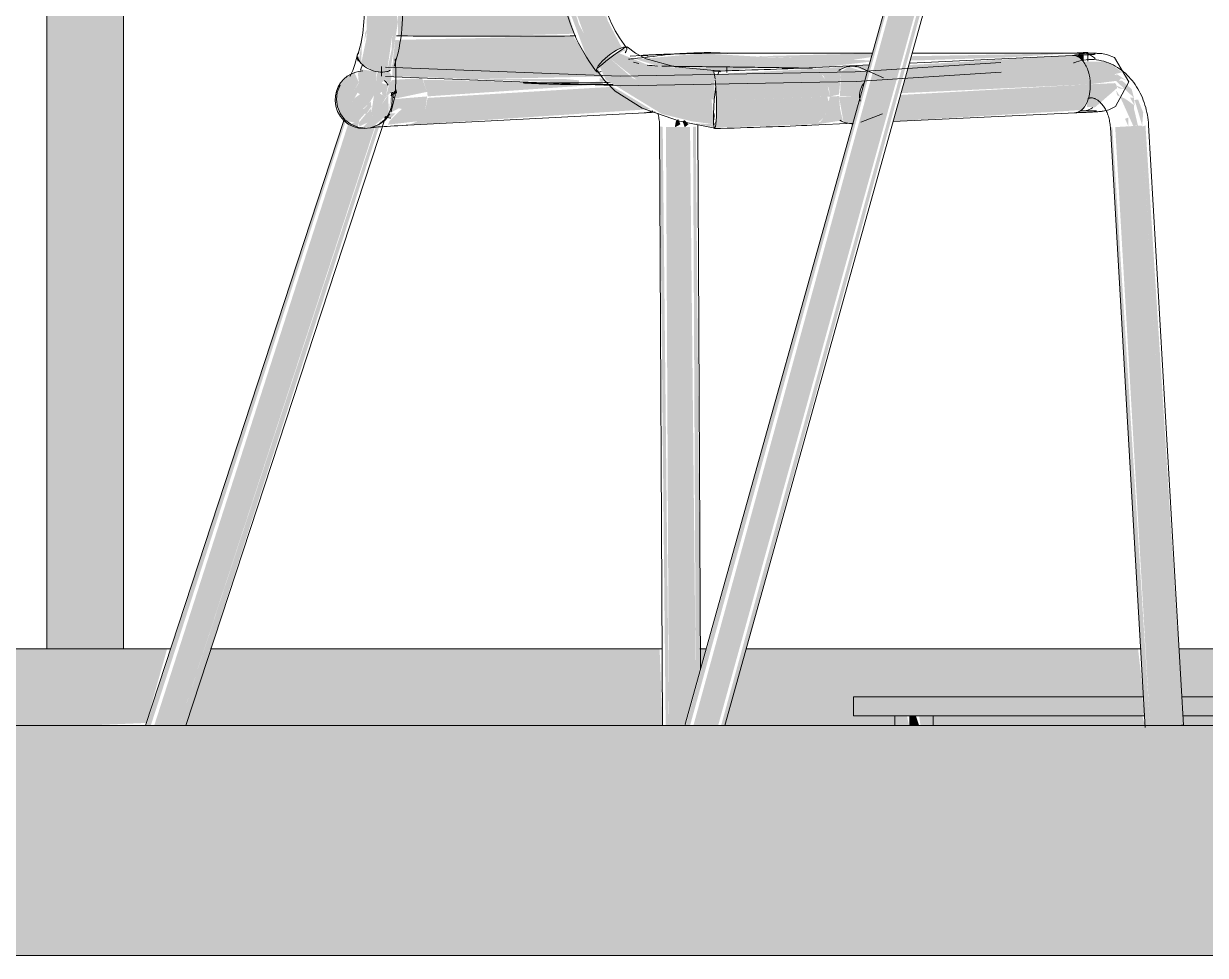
# Model space of a CAD drawing. Header units: inches. Extents: x -23034 to -8448, y -290 to 853.
# Drawn here: x -19388.62 to -19357.77, y -6 to 18.33 of the extents above; entities that cross this region are included whole.
import ezdxf

# ---------------------------------------------------------------- set-up
doc = ezdxf.new("R2010")
doc.units = ezdxf.units.IN
doc.header["$MEASUREMENT"] = 0
for name, color, linetype, lineweight in [('A-GLAZ-CWMG', 51, 'Continuous', 9), ('C-BLDG-PADS', 91, 'Continuous', 9), ('I-FURN', 30, 'Continuous', 9)]:
    doc.layers.add(name, color=color, linetype=linetype, lineweight=lineweight)

# ---------------------------------------------------------------- blocks, each defined once
blk = doc.blocks.new('Falcon 7700 Series Pedestal Base - 36_ Square Top x 30_ - Wheelchair Height-460525-Section 8')
at = {"layer": 'I-FURN'}
h = blk.add_hatch(color=256, dxfattribs=at)
h.paths.add_polyline_path([(-26211.806, 0.25), (-26206.548, 0.25), (-26206.611, 0.75), (-26214.142, 0.75), (-26214.142, 0.25), (-26211.819, 0.25)], flags=0)
h.paths.add_polyline_path([(-26198.585, 0.25), (-26198.585, 0.75), (-26205.577, 0.75), (-26205.534, 0.25), (-26199.711, 0.25)], flags=0)
blk.add_hatch(color=256, dxfattribs=at).paths.add_polyline_path([(-26212.693, 0), (-26212.434, 0), (-26212.517, 0.25), (-26212.693, 0.25)], flags=0)
for p, q in [((-26214.142, 0.75), (-26206.567, 0.75)), ((-26214.142, 0.75), (-26214.142, 0.25)), ((-26205.578, 0.75), (-26198.585, 0.75)), ((-26206.538, 0.25), (-26214.142, 0.25)), ((-26213.063, 0.25), (-26213.063, 0)), ((-26212.063, 0), (-26212.063, 0.25)), ((-26198.585, 0.25), (-26205.548, 0.25))]:
    blk.add_line(p, q, dxfattribs=at)
blk = doc.blocks.new('HermanMiller_Collection_Air-Chair_SideChair_Arms - Arms-460524-Section 8')
at = {"layer": 'I-FURN'}
h = blk.add_hatch(color=256, dxfattribs=at)
h.paths.add_polyline_path([(-26223.716, 17.999), (-26221.421, 18.063), (-26221.721, 19.01), (-26221.719, 19.041), (-26222.115, 22.135), (-26222.595, 25.541), (-26222.419, 26.72), (-26222.266, 27.286), (-26225.812, 27.357), (-26227.877, 27.252), (-26227.242, 26.411), (-26226.747, 25.338), (-26226.484, 24.169), (-26226.175, 21.448), (-26226.026, 18.896), (-26226.039, 18.004), (-26224.719, 18)], flags=0)
h.paths.add_polyline_path([(-26222.581, 25.719), (-26222.529, 26.168), (-26222.579, 25.726)], flags=0)
for points in [[(-26218.48, 0), (-26218.412, 0), (-26212.712, 20.734), (-26212.773, 20.712), (-26218.525, 0)], [(-26217.995, 0), (-26217.679, 0), (-26211.98, 20.625), (-26212.281, 20.707), (-26212.291, 20.72), (-26212.637, 20.718), (-26218.325, 0), (-26218.111, 0)], [(-26217.509, 0), (-26211.863, 20.551), (-26211.943, 20.578), (-26217.602, 0), (-26217.515, 0)], [(-26226.434, 17.058), (-26226.323, 17.073), (-26226.131, 18.393), (-26226.204, 19.026), (-26226.838, 19.009), (-26226.859, 17.941), (-26226.997, 17.287), (-26226.682, 17.095), (-26226.556, 17.065)], [(-26220.862, 17.095), (-26220.759, 17.287), (-26221.31, 18.299), (-26221.532, 19.009), (-26221.687, 19.002), (-26221.126, 17.5), (-26220.893, 17.144)], [(-26220.759, 17.287), (-26220.303, 17.647), (-26220.193, 17.697), (-26220.685, 18.64), (-26220.916, 19.123), (-26221.532, 19.009), (-26221.111, 17.869), (-26220.963, 17.625)], [(-26224.036, 16.876), (-26220.653, 16.946), (-26220.797, 17.058), (-26221.47, 18.003), (-26226.108, 17.899), (-26226.167, 17.4), (-26226.189, 16.954), (-26225.63, 16.934)], [(-26217.78, 16.344), (-26217.776, 17.073), (-26219.512, 17.247), (-26220.303, 17.57), (-26220.508, 17.42), (-26219.806, 16.861), (-26219.004, 16.545), (-26218.251, 16.421)], [(-26208.351, 17.483), (-26208.37, 17.507), (-26208.414, 17.496)], [(-26208.144, 17.331), (-26208.138, 17.369), (-26208.144, 17.539), (-26208.318, 17.476), (-26208.18, 17.369)], [(-26207.965, 16.742), (-26207.218, 16.84), (-26207.16, 16.896), (-26207.331, 17.005), (-26207.13, 17.057), (-26207.539, 17.337), (-26208.144, 17.331), (-26207.98, 16.909), (-26207.966, 16.755)], [(-26217.661, 17.06), (-26217.455, 17.096), (-26217.455, 17.195), (-26218.885, 17.166), (-26218.321, 17.105), (-26217.66, 17.066)], [(-26217.724, 16.318), (-26214.763, 16.423), (-26214.84, 16.798), (-26215.03, 17.073), (-26215.153, 17.148), (-26217.783, 17.004), (-26217.731, 16.512)], [(-26217.455, 17.069), (-26216.645, 17.183), (-26217.455, 17.195), (-26217.455, 17.096)], [(-26213.987, 16.428), (-26213.932, 16.68), (-26213.794, 17.047), (-26214.269, 17.198), (-26214.471, 17.073), (-26214.5, 16.434), (-26214.367, 16.432)], [(-26213.794, 17.047), (-26213.834, 17.096), (-26213.821, 17.058)], [(-26225.8, 15.675), (-26219.444, 16.093), (-26220.191, 16.544), (-26220.432, 16.677), (-26225.264, 16.386), (-26225.326, 16.051), (-26225.524, 15.776), (-26225.75, 15.684)], [(-26220.755, 16.733), (-26220.686, 16.818), (-26221.31, 16.779), (-26220.774, 16.733)], [(-26207.841, 16.143), (-26207.267, 16.642), (-26207.283, 16.727), (-26207.322, 16.772), (-26207.965, 16.742), (-26208.049, 16.274), (-26208.049, 16.153), (-26208, 16.151)], [(-26226.228, 16.434), (-26226.053, 16.512), (-26226.083, 16.608), (-26226.225, 16.462)], [(-26217.76, 15.606), (-26215.117, 15.7), (-26214.897, 15.893), (-26214.776, 16.229), (-26214.83, 16.42), (-26217.724, 16.318), (-26217.744, 15.677)], [(-26214.166, 15.714), (-26213.987, 16.428), (-26214.523, 16.416), (-26214.408, 15.763), (-26214.29, 15.727)], [(-26232.558, 0), (-26232.488, 0), (-26227.401, 15.775), (-26227.447, 15.793), (-26232.606, 0)], [(-26232.18, 0), (-26231.744, 0), (-26226.615, 15.7), (-26226.889, 15.589), (-26227.109, 15.633), (-26227.322, 15.744), (-26232.399, 0), (-26232.294, 0)], [(-26231.744, 0), (-26231.579, 0), (-26226.469, 15.818), (-26226.631, 15.585), (-26229.062, 8.176)], [(-26217.797, 15.697), (-26217.763, 15.97), (-26217.78, 15.988)], [(-26217.788, 15.639), (-26217.732, 15.793), (-26217.794, 15.679)], [(-26218.964, 0), (-26218.963, 0), (-26219.126, 15.629), (-26219.207, 15.643), (-26219.049, 0)], [(-26218.602, 0), (-26218.525, 0.073), (-26218.263, 1.015), (-26218.413, 15.626), (-26219.041, 15.624), (-26218.963, 0), (-26218.732, 0)], [(-26218.263, 1.015), (-26218.139, 1.458), (-26218.261, 15.637), (-26218.335, 15.63), (-26218.274, 3.293)], [(-26206.533, 0), (-26206.407, 0), (-26207.389, 15.62), (-26207.441, 15.617), (-26206.534, 0.005)], [(-26206.062, 0), (-26205.7, 0), (-26206.611, 15.665), (-26207.315, 15.624), (-26206.407, 0), (-26206.063, 0)], [(-26205.7, 0), (-26205.534, 0.01), (-26206.525, 15.67), (-26206.609, 15.636), (-26205.808, 1.854)]]:
    blk.add_hatch(color=256, dxfattribs=at).paths.add_polyline_path(points, flags=0)
h = blk.add_hatch(color=256, dxfattribs=at)
h.paths.add_polyline_path([(-26226.323, 17.073), (-26226.233, 17.109), (-26226.037, 18.368), (-26226.139, 19.026), (-26226.203, 17.642), (-26226.27, 17.328)], flags=0)
h.paths.add_polyline_path([(-26226.233, 17.109), (-26226.15, 17.257), (-26226.197, 17.255)], flags=0)
h = blk.add_hatch(color=256, dxfattribs=at)
h.paths.add_polyline_path([(-26220.665, 18.668), (-26220.527, 18.278), (-26220.585, 18.491), (-26220.631, 18.591)], flags=0)
h.paths.add_polyline_path([(-26220.193, 17.697), (-26220.131, 17.722), (-26220.201, 17.711)], flags=0)
h = blk.add_hatch(color=256, dxfattribs=at)
h.paths.add_polyline_path([(-26226.916, 17.822), (-26226.838, 18.188), (-26226.892, 18.094), (-26226.916, 17.826)], flags=0)
h.paths.add_polyline_path([(-26226.997, 17.287), (-26226.971, 17.941), (-26227.057, 17.371)], flags=0)
h = blk.add_hatch(color=256, dxfattribs=at)
h.paths.add_polyline_path([(-26220.797, 17.058), (-26220.774, 17.161), (-26220.852, 17.141)], flags=0)
h.paths.add_polyline_path([(-26220.853, 17.144), (-26220.672, 17.292), (-26220.168, 17.604), (-26220.069, 17.633), (-26220.155, 17.672), (-26220.68, 17.371), (-26220.812, 17.207)], flags=0)
h = blk.add_hatch(color=256, dxfattribs=at)
h.paths.add_polyline_path([(-26222.661, 16.77), (-26222.661, 16.788), (-26222.753, 16.775)], flags=0)
h.paths.add_polyline_path([(-26225.261, 16.426), (-26220.774, 16.733), (-26224.036, 16.837), (-26225.379, 16.858), (-26225.275, 16.545)], flags=0)
h.paths.add_polyline_path([(-26219.894, 17.426), (-26219.744, 17.426), (-26219.897, 17.428)], flags=0)
h = blk.add_hatch(color=256, dxfattribs=at)
h.paths.add_polyline_path([(-26217.785, 15.622), (-26217.797, 15.697), (-26218.332, 15.724)], flags=0)
h.paths.add_polyline_path([(-26217.797, 15.697), (-26217.852, 16.356), (-26219.318, 16.669), (-26219.914, 16.904), (-26220.508, 17.42), (-26220.765, 17.187), (-26220.615, 16.864), (-26219.15, 15.968), (-26218.375, 15.777), (-26217.802, 15.698)], flags=0)
h = blk.add_hatch(color=256, dxfattribs=at)
h.paths.add_polyline_path([(-26215.224, 17.162), (-26214.923, 17.191), (-26213.715, 17.331), (-26213.705, 17.367), (-26216.392, 17.45), (-26218.095, 17.548), (-26219.824, 17.393), (-26219.261, 17.224), (-26218.981, 17.213), (-26215.284, 17.163)], flags=0)
h.paths.add_polyline_path([(-26219.741, 17.281), (-26219.962, 17.404), (-26219.868, 17.325), (-26219.784, 17.285)], flags=0)
h = blk.add_hatch(color=256, dxfattribs=at)
h.paths.add_polyline_path([(-26214.251, 17.367), (-26213.682, 17.451), (-26213.654, 17.549), (-26216.722, 17.473), (-26214.263, 17.368)], flags=0)
h.paths.add_polyline_path([(-26212.389, 17.368), (-26210.074, 17.445), (-26208.438, 17.552), (-26212.638, 17.475), (-26212.668, 17.368)], flags=0)
h = blk.add_hatch(color=256, dxfattribs=at)
h.paths.add_polyline_path([(-26214.763, 16.423), (-26214.524, 16.475), (-26214.464, 17.133), (-26214.194, 17.212), (-26213.84, 17.099), (-26213.769, 17.137), (-26213.738, 17.246), (-26215.153, 17.148), (-26214.923, 16.953), (-26214.785, 16.617)], flags=0)
h.paths.add_polyline_path([(-26213.984, 16.46), (-26213.969, 16.48), (-26213.982, 16.479)], flags=0)
h.paths.add_polyline_path([(-26212.907, 16.51), (-26207.965, 16.742), (-26208.072, 17.212), (-26208.32, 17.477), (-26208.414, 17.496), (-26212.702, 17.244), (-26212.894, 16.557)], flags=0)
h = blk.add_hatch(color=256, dxfattribs=at)
h.paths.add_polyline_path([(-26227.045, 15.812), (-26227.455, 15.862), (-26227.539, 15.97), (-26227.361, 16.034), (-26227.092, 16.521), (-26227.174, 16.584), (-26227.06, 16.796), (-26227.17, 17.042), (-26227.321, 16.975), (-26227.588, 16.695), (-26227.678, 16.318), (-26227.447, 15.793), (-26227.174, 15.744), (-26227.092, 15.787)], flags=0)
h.paths.add_polyline_path([(-26226.914, 15.585), (-26226.695, 15.635), (-26226.277, 15.974), (-26226.289, 16.462), (-26226.501, 16.148), (-26226.695, 15.927), (-26226.731, 15.984), (-26226.742, 16.291), (-26226.931, 16.092), (-26226.879, 15.956), (-26227.06, 15.738), (-26227.045, 15.641), (-26226.82, 15.748), (-26226.941, 15.595)], flags=0)
h.paths.add_polyline_path([(-26226.858, 15.975), (-26226.723, 16.174), (-26226.75, 16.09), (-26226.792, 16.045)], flags=0)
h.paths.add_polyline_path([(-26226.358, 16.391), (-26226.295, 16.723), (-26226.45, 16.77), (-26226.458, 16.544), (-26226.441, 16.455), (-26226.387, 16.414)], flags=0)
h.paths.add_polyline_path([(-26227.288, 16.533), (-26227.201, 16.816), (-26227.177, 16.579), (-26227.266, 16.542)], flags=0)
h = blk.add_hatch(color=256, dxfattribs=at)
h.paths.add_polyline_path([(-26226.888, 15.6), (-26226.82, 15.748), (-26226.961, 15.606)], flags=0)
h.paths.add_polyline_path([(-26227.083, 15.622), (-26227.045, 15.812), (-26227.264, 15.697), (-26227.097, 15.628)], flags=0)
h.paths.add_polyline_path([(-26227.177, 16.579), (-26227.207, 16.879), (-26227.288, 16.533)], flags=0)
h.paths.add_polyline_path([(-26227.045, 15.812), (-26226.723, 16.174), (-26226.792, 16.238), (-26226.629, 16.508), (-26226.593, 17.074), (-26226.997, 17.131), (-26227.082, 17.033), (-26227.058, 16.777), (-26227.177, 16.579), (-26227.03, 16.48), (-26227.169, 16.38), (-26227.361, 16.034), (-26227.539, 15.97), (-26227.419, 15.816), (-26227.27, 15.831)], flags=0)
h.paths.add_polyline_path([(-26226.858, 15.975), (-26226.941, 16.108), (-26226.792, 16.238)], flags=0)
h = blk.add_hatch(color=256, dxfattribs=at)
h.paths.add_polyline_path([(-26226.75, 15.9), (-26226.56, 16.024), (-26226.358, 16.391), (-26226.209, 16.544), (-26226.227, 16.797), (-26226.201, 16.973), (-26226.277, 17.073), (-26226.348, 17.069), (-26226.573, 17.051), (-26226.733, 15.975)], flags=0)
h.paths.add_polyline_path([(-26226.358, 16.391), (-26226.511, 16.508), (-26226.386, 16.593), (-26226.457, 16.791), (-26226.355, 16.864), (-26226.276, 16.705)], flags=0)
h = blk.add_hatch(color=256, dxfattribs=at)
h.paths.add_polyline_path([(-26206.611, 15.665), (-26206.584, 16.003), (-26206.718, 16.343), (-26206.808, 16.333), (-26206.718, 16.028)], flags=0)
h.paths.add_polyline_path([(-26207.306, 16.839), (-26207.335, 16.884), (-26207.331, 16.84)], flags=0)
h.paths.add_polyline_path([(-26206.825, 16.391), (-26206.885, 16.615), (-26207.135, 16.838), (-26207.306, 16.839), (-26206.885, 16.447)], flags=0)
h.paths.add_polyline_path([(-26207.017, 16.84), (-26207.286, 17.014), (-26207.286, 16.944), (-26207.065, 16.859)], flags=0)
h = blk.add_hatch(color=256, dxfattribs=at)
h.paths.add_polyline_path([(-26226.186, 16.351), (-26225.275, 16.545), (-26225.406, 16.902), (-26226.195, 16.855), (-26226.227, 16.797), (-26226.24, 16.62), (-26226.209, 16.548), (-26226.033, 16.544), (-26226.157, 16.386)], flags=0)
h.paths.add_polyline_path([(-26225.41, 16.91), (-26225.437, 16.912), (-26225.437, 16.912)], flags=0)
h = blk.add_hatch(color=256, dxfattribs=at)
h.paths.add_polyline_path([(-26224.036, 16.876), (-26221.31, 16.779), (-26221.31, 16.845), (-26221.638, 16.876), (-26223.012, 16.876)], flags=0)
h.paths.add_polyline_path([(-26220.533, 16.808), (-26220.774, 16.907), (-26220.774, 16.823), (-26220.592, 16.812)], flags=0)
h = blk.add_hatch(color=256, dxfattribs=at)
h.paths.add_polyline_path([(-26222.095, 16.748), (-26222.095, 16.78), (-26222.311, 16.755)], flags=0)
h.paths.add_polyline_path([(-26222.507, 16.763), (-26222.591, 16.783), (-26222.543, 16.765)], flags=0)
h = blk.add_hatch(color=256, dxfattribs=at)
h.paths.add_polyline_path([(-26215.247, 15.675), (-26214.428, 15.801), (-26214.497, 16.102), (-26214.524, 16.434), (-26214.763, 16.423), (-26214.875, 15.939), (-26214.998, 15.775), (-26215.147, 15.694)], flags=0)
h.paths.add_polyline_path([(-26213.112, 15.775), (-26208.195, 16.068), (-26208.014, 16.376), (-26207.965, 16.742), (-26212.92, 16.464), (-26213.111, 15.779)], flags=0)
h = blk.add_hatch(color=256, dxfattribs=at)
h.paths.add_polyline_path([(-26206.971, 15.643), (-26206.971, 15.874), (-26207.058, 15.84), (-26206.995, 15.698)], flags=0)
h.paths.add_polyline_path([(-26207.187, 16.418), (-26207.289, 16.582), (-26207.266, 16.459)], flags=0)
h.paths.add_polyline_path([(-26206.841, 15.651), (-26206.721, 15.665), (-26206.825, 16.103), (-26206.825, 16.199), (-26207.058, 16.368), (-26207.187, 16.418), (-26206.845, 15.658)], flags=0)
h.paths.add_polyline_path([(-26206.807, 16.183), (-26206.825, 16.391), (-26206.927, 16.391), (-26206.825, 16.214)], flags=0)
h.paths.add_polyline_path([(-26207.065, 16.615), (-26207.286, 16.706), (-26207.218, 16.636), (-26207.072, 16.616)], flags=0)
h = blk.add_hatch(color=256, dxfattribs=at)
h.paths.add_polyline_path([(-26226.299, 15.688), (-26225.524, 15.776), (-26225.326, 16.051), (-26225.275, 16.425), (-26226.186, 16.351), (-26226.186, 16.165), (-26225.983, 16.156), (-26225.94, 16.096), (-26226.26, 15.778), (-26226.295, 15.696)], flags=0)
h.paths.add_polyline_path([(-26226.277, 15.974), (-26226.014, 16.115), (-26226.206, 16.156)], flags=0)
h = blk.add_hatch(color=256, dxfattribs=at)
h.paths.add_polyline_path([(-26225.937, 16.098), (-26226.039, 16.227), (-26226.205, 16.156), (-26226.039, 16.12)], flags=0)
h.paths.add_polyline_path([(-26226.224, 15.865), (-26226.103, 15.982), (-26226.239, 15.988), (-26226.295, 15.877), (-26226.26, 15.871)], flags=0)
h.paths.add_polyline_path([(-26226.277, 15.974), (-26226.186, 16.434), (-26226.233, 16.386), (-26226.274, 15.999)], flags=0)
h = blk.add_hatch(color=256, dxfattribs=at)
h.paths.add_polyline_path([(-26218.809, 15.619), (-26218.663, 15.697), (-26218.724, 15.836), (-26218.782, 15.777), (-26218.809, 15.621)], flags=0)
h.paths.add_polyline_path([(-26218.551, 15.621), (-26218.454, 15.697), (-26218.551, 15.807), (-26218.608, 15.777), (-26218.552, 15.625)], flags=0)
for p, q in [((-26212.771, 20.719), (-26218.546, 0)), ((-26217.508, 0), (-26211.808, 20.451)), ((-26220.059, 17.721), (-26220.059, 17.711)), ((-26227.105, 17.42), (-26227.077, 17.342)), ((-26219.675, 17.496), (-26219.977, 17.48)), ((-26217.689, 17.552), (-26213.641, 17.551)), ((-26208.427, 17.496), (-26212.67, 17.297)), ((-26208.03, 17.347), (-26208.03, 17.565)), ((-26226.966, 17.26), (-26227.016, 17.109)), ((-26226.466, 17.208), (-26226.466, 16.957)), ((-26217.619, 17.066), (-26217.637, 17.091)), ((-26217.455, 17.195), (-26217.455, 17.053)), ((-26213.726, 17.247), (-26215.3, 17.173)), ((-26213.361, 16.908), (-26213.916, 17.157)), ((-26226.178, 16.537), (-26226.152, 16.387)), ((-26208.222, 16.052), (-26208.132, 16.052)), ((-26227.448, 15.793), (-26232.63, 0)), ((-26231.577, 0), (-26226.357, 15.909)), ((-26226.386, 15.885), (-26226.226, 15.858)), ((-26225.779, 15.675), (-26219.591, 15.998)), ((-26213.956, 15.754), (-26213.387, 15.972)), ((-26213.113, 15.774), (-26208.363, 15.997)), ((-26219.208, 15.645), (-26219.131, 0)), ((-26218.208, 15.671), (-26218.208, 15.65)), ((-26218.138, 1.459), (-26218.208, 15.65)), ((-26215.23, 15.675), (-26214.149, 15.726)), ((-26207.442, 15.618), (-26206.531, -0.047)), ((-26205.533, 0.011), (-26206.443, 15.676)), ((-26231.583, 0), (-26231.579, 0))]:
    blk.add_line(p, q, dxfattribs=at)
at = {"layer": 'I-FURN', "flags": 128}
for points in [[(-26226.136, 17.218), (-26226.098, 17.332), (-26226.064, 17.448), (-26226.034, 17.567), (-26226.007, 17.688), (-26225.984, 17.812), (-26225.964, 17.937), (-26225.948, 18.064), (-26225.936, 18.192), (-26225.927, 18.322), (-26225.921, 18.453), (-26225.92, 18.585), (-26225.921, 18.719), (-26225.927, 18.853), (-26225.935, 18.987), (-26225.948, 19.122), (-26225.952, 19.161)], [(-26220.068, 17.694), (-26220.132, 17.778), (-26220.193, 17.864), (-26220.252, 17.953), (-26220.309, 18.045), (-26220.363, 18.138), (-26220.414, 18.234), (-26220.462, 18.333), (-26220.507, 18.432), (-26220.55, 18.534), (-26220.589, 18.637), (-26220.625, 18.741), (-26220.658, 18.846), (-26220.687, 18.953), (-26220.713, 19.059), (-26220.736, 19.167), (-26220.742, 19.197)], [(-26227.079, 17.551), (-26227.053, 17.631), (-26227.028, 17.714), (-26227.006, 17.8), (-26226.986, 17.889), (-26226.969, 17.981), (-26226.954, 18.076), (-26226.942, 18.174), (-26226.932, 18.274), (-26226.925, 18.376), (-26226.921, 18.48), (-26226.92, 18.585), (-26226.921, 18.692), (-26226.925, 18.801), (-26226.932, 18.91), (-26226.942, 19.02), (-26226.946, 19.052)], [(-26221.725, 19.015), (-26221.697, 18.877), (-26221.665, 18.74), (-26221.628, 18.603), (-26221.588, 18.468), (-26221.543, 18.334), (-26221.493, 18.201), (-26221.44, 18.07), (-26221.383, 17.941), (-26221.322, 17.815), (-26221.257, 17.69), (-26221.188, 17.568), (-26221.116, 17.448), (-26221.04, 17.331), (-26220.961, 17.217), (-26220.878, 17.106), (-26220.853, 17.075)], [(-26220.508, 17.42), (-26220.404, 17.498), (-26220.303, 17.57), (-26220.212, 17.633), (-26220.138, 17.681), (-26220.086, 17.711), (-26220.059, 17.721)], [(-26220.056, 17.72), (-26219.838, 17.551), (-26219.557, 17.407), (-26218.802, 17.196), (-26217.691, 17.092), (-26217.637, 17.091)], [(-26227.102, 17.486), (-26227.161, 17.262), (-26227.217, 17.101), (-26227.266, 16.996), (-26227.288, 16.958), (-26227.29, 16.955)], [(-26227.059, 17.57), (-26227.099, 17.498), (-26227.105, 17.42)], [(-26226.361, 17.193), (-26220.238, 16.956), (-26214.106, 17.064), (-26210.297, 17.307)], [(-26226.109, 17.406), (-26226.096, 17.13), (-26226.09, 16.828), (-26226.108, 16.455), (-26226.215, 16.033), (-26226.219, 16.024)], [(-26220.826, 17.159), (-26220.774, 17.207), (-26220.7, 17.27), (-26220.609, 17.342), (-26220.508, 17.42)], [(-26219.687, 17.495), (-26219.662, 17.497), (-26219.636, 17.498), (-26219.608, 17.5), (-26219.58, 17.502), (-26219.549, 17.504), (-26219.518, 17.505), (-26219.485, 17.507), (-26219.451, 17.509), (-26219.416, 17.511), (-26219.38, 17.512), (-26219.342, 17.514), (-26219.303, 17.516), (-26219.263, 17.518), (-26219.223, 17.519), (-26219.181, 17.521), (-26219.138, 17.523), (-26219.094, 17.524), (-26219.05, 17.526), (-26219.005, 17.527), (-26218.959, 17.529), (-26218.913, 17.53), (-26218.866, 17.532), (-26218.819, 17.533), (-26218.771, 17.535), (-26218.723, 17.536), (-26218.675, 17.537), (-26218.627, 17.539), (-26218.578, 17.54), (-26218.53, 17.541), (-26218.482, 17.542), (-26218.433, 17.543), (-26218.385, 17.544), (-26218.338, 17.545), (-26218.29, 17.546), (-26218.243, 17.547), (-26218.197, 17.548), (-26218.151, 17.548), (-26218.106, 17.549), (-26218.061, 17.55), (-26218.017, 17.55), (-26217.975, 17.551), (-26217.933, 17.551), (-26217.891, 17.552), (-26217.851, 17.552), (-26217.812, 17.552), (-26217.775, 17.552), (-26217.738, 17.552), (-26217.702, 17.552), (-26217.689, 17.552)], [(-26212.618, 17.551), (-26210.258, 17.55), (-26208.135, 17.552)], [(-26207.84, 17.526), (-26207.843, 17.526), (-26207.849, 17.526), (-26207.86, 17.525), (-26207.873, 17.523), (-26207.888, 17.522), (-26207.906, 17.521), (-26207.927, 17.52), (-26207.949, 17.518), (-26207.973, 17.517), (-26207.999, 17.515), (-26208.027, 17.514), (-26208.056, 17.512), (-26208.087, 17.51), (-26208.119, 17.509), (-26208.153, 17.507), (-26208.189, 17.506), (-26208.225, 17.504), (-26208.263, 17.502), (-26208.302, 17.501), (-26208.341, 17.499), (-26208.382, 17.498), (-26208.424, 17.496), (-26208.425, 17.496)], [(-26208.007, 17.385), (-26208.072, 17.38), (-26208.137, 17.371), (-26208.202, 17.359), (-26208.265, 17.343), (-26208.328, 17.325), (-26208.389, 17.303), (-26208.4, 17.298)], [(-26206.963, 16.809), (-26207.336, 17.439), (-26207.514, 17.514), (-26207.589, 17.532), (-26207.633, 17.538), (-26207.665, 17.542), (-26207.69, 17.544), (-26207.714, 17.546), (-26207.736, 17.547), (-26207.759, 17.548), (-26207.782, 17.549), (-26207.806, 17.55), (-26207.831, 17.55), (-26207.857, 17.551), (-26207.884, 17.551), (-26207.913, 17.552), (-26207.943, 17.552), (-26207.974, 17.552), (-26208.007, 17.552), (-26208.041, 17.552), (-26208.076, 17.552), (-26208.112, 17.552), (-26208.136, 17.552)], [(-26206.443, 15.676), (-26206.448, 15.743), (-26206.455, 15.81), (-26206.464, 15.876), (-26206.475, 15.942), (-26206.488, 16.008), (-26206.503, 16.073), (-26206.519, 16.137), (-26206.538, 16.201), (-26206.559, 16.264), (-26206.581, 16.326), (-26206.606, 16.388), (-26206.632, 16.448), (-26206.661, 16.508), (-26206.691, 16.566), (-26206.724, 16.623), (-26206.758, 16.679), (-26206.794, 16.734), (-26206.832, 16.787), (-26206.872, 16.838), (-26206.913, 16.888), (-26206.957, 16.937), (-26207.002, 16.983), (-26207.05, 17.028), (-26207.099, 17.07), (-26207.149, 17.11), (-26207.202, 17.148), (-26207.256, 17.184), (-26207.312, 17.217), (-26207.369, 17.248), (-26207.428, 17.276), (-26207.488, 17.301), (-26207.55, 17.323), (-26207.612, 17.342), (-26207.675, 17.357), (-26207.74, 17.37), (-26207.805, 17.379), (-26207.87, 17.385), (-26207.936, 17.387), (-26208.001, 17.385), (-26208.007, 17.385)], [(-26227.135, 17.056), (-26227.062, 17.074), (-26227.005, 17.084), (-26226.951, 17.092)], [(-26226.361, 16.943), (-26220.224, 16.705), (-26214.078, 16.815), (-26210.293, 17.056)], [(-26220.856, 17.12), (-26220.641, 16.832), (-26220.365, 16.565), (-26219.659, 16.122), (-26218.684, 15.777), (-26217.768, 15.597)], [(-26215.3, 17.173), (-26215.433, 17.167), (-26215.57, 17.161), (-26215.711, 17.155), (-26215.857, 17.149), (-26216.006, 17.143), (-26216.159, 17.137), (-26216.315, 17.132), (-26216.475, 17.126), (-26216.637, 17.12), (-26216.802, 17.115), (-26216.97, 17.109), (-26217.139, 17.104), (-26217.31, 17.098), (-26217.483, 17.093), (-26217.657, 17.088), (-26217.817, 17.084)], [(-26217.637, 17.091), (-26217.66, 17.066), (-26217.685, 16.991)], [(-26227.642, 16.344), (-26227.619, 16.537), (-26227.546, 16.717)], [(-26217.74, 16.696), (-26217.761, 16.537), (-26217.78, 16.344)], [(-26206.963, 16.809), (-26207.305, 16.16), (-26207.478, 16.077), (-26207.553, 16.056), (-26207.596, 16.047), (-26207.627, 16.042), (-26207.653, 16.038), (-26207.677, 16.035), (-26207.699, 16.033), (-26207.722, 16.031), (-26207.745, 16.029), (-26207.768, 16.027), (-26207.793, 16.025), (-26207.819, 16.023), (-26207.847, 16.022), (-26207.875, 16.02), (-26207.905, 16.018), (-26207.936, 16.016), (-26207.969, 16.014), (-26208.003, 16.013), (-26208.038, 16.011), (-26208.074, 16.009), (-26208.111, 16.008), (-26208.15, 16.006), (-26208.189, 16.004), (-26208.23, 16.002), (-26208.272, 16.001), (-26208.314, 15.999), (-26208.358, 15.998), (-26208.365, 15.997)], [(-26208.031, 16.369), (-26208.018, 16.374), (-26208.005, 16.378), (-26207.993, 16.381), (-26207.981, 16.383), (-26207.968, 16.385), (-26207.956, 16.386), (-26207.954, 16.386)], [(-26207.954, 16.386), (-26207.942, 16.387), (-26207.93, 16.386), (-26207.917, 16.385), (-26207.905, 16.384), (-26207.892, 16.381), (-26207.878, 16.378), (-26207.865, 16.374), (-26207.85, 16.369), (-26207.836, 16.363), (-26207.82, 16.356), (-26207.805, 16.347), (-26207.789, 16.338), (-26207.772, 16.327), (-26207.756, 16.315), (-26207.739, 16.302), (-26207.722, 16.287), (-26207.704, 16.271), (-26207.687, 16.253), (-26207.67, 16.234), (-26207.653, 16.214), (-26207.636, 16.192), (-26207.619, 16.169), (-26207.603, 16.145), (-26207.587, 16.119), (-26207.572, 16.092), (-26207.557, 16.064), (-26207.543, 16.035), (-26207.529, 16.004), (-26207.517, 15.973), (-26207.505, 15.941), (-26207.494, 15.907), (-26207.484, 15.874), (-26207.475, 15.839), (-26207.467, 15.804), (-26207.46, 15.768), (-26207.454, 15.732), (-26207.449, 15.695), (-26207.445, 15.659), (-26207.442, 15.622), (-26207.442, 15.618)], [(-26226.89, 15.597), (-26227.083, 15.622), (-26227.264, 15.697), (-26227.419, 15.816), (-26227.539, 15.97), (-26227.615, 16.151), (-26227.642, 16.344)], [(-26217.78, 16.344), (-26217.794, 16.151), (-26217.802, 15.97), (-26217.803, 15.816), (-26217.797, 15.697), (-26217.785, 15.622), (-26217.767, 15.597)], [(-26207.804, 16.048), (-26207.806, 16.049), (-26207.813, 16.049), (-26207.823, 16.049), (-26207.836, 16.05), (-26207.852, 16.05), (-26207.87, 16.051), (-26207.89, 16.051), (-26207.913, 16.051), (-26207.937, 16.052), (-26207.963, 16.052), (-26207.991, 16.052), (-26208.02, 16.052), (-26208.051, 16.052), (-26208.083, 16.052), (-26208.117, 16.052), (-26208.131, 16.052)], [(-26226.247, 15.97), (-26226.364, 15.816), (-26226.518, 15.697), (-26226.697, 15.622)], [(-26219.578, 15.999), (-26219.56, 16), (-26219.541, 16.001), (-26219.519, 16.003), (-26219.496, 16.004), (-26219.471, 16.006), (-26219.443, 16.007), (-26219.415, 16.009), (-26219.384, 16.01), (-26219.352, 16.012), (-26219.319, 16.014)], [(-26219.253, 15.986), (-26219.244, 15.952), (-26219.236, 15.918), (-26219.229, 15.882), (-26219.223, 15.846), (-26219.218, 15.809), (-26219.214, 15.772), (-26219.211, 15.734), (-26219.209, 15.696), (-26219.208, 15.658), (-26219.208, 15.645)], [(-26226.765, 15.604), (-26226.756, 15.605), (-26226.733, 15.608), (-26226.699, 15.612), (-26226.655, 15.617), (-26226.603, 15.622), (-26226.543, 15.627), (-26226.475, 15.632), (-26226.4, 15.638), (-26226.319, 15.644), (-26226.231, 15.649), (-26226.137, 15.655), (-26226.036, 15.661), (-26225.93, 15.667), (-26225.818, 15.673), (-26225.779, 15.675)], [(-26215.23, 15.675), (-26215.365, 15.669), (-26215.504, 15.663), (-26215.648, 15.657), (-26215.796, 15.65), (-26215.947, 15.644), (-26216.102, 15.638), (-26216.26, 15.633), (-26216.422, 15.627), (-26216.586, 15.621), (-26216.753, 15.615), (-26216.922, 15.61), (-26217.093, 15.604), (-26217.265, 15.599), (-26217.44, 15.594), (-26217.615, 15.589), (-26217.776, 15.585)], [(-26218.546, 0), (-26218.545, 0), (-26218.525, 0), (-26218.48, 0), (-26218.412, 0)], [(-26218.412, 0), (-26218.325, 0), (-26218.223, 0), (-26218.111, 0), (-26217.995, 0), (-26217.88, 0), (-26217.773, 0), (-26217.679, 0)], [(-26217.679, 0), (-26217.602, 0), (-26217.546, 0), (-26217.515, 0), (-26217.509, 0)]]:
    blk.add_lwpolyline(points, dxfattribs=at)
at = {"layer": 'I-FURN'}
for centre, major_axis, ratio, start_param, end_param in [((-26220.461, 17.385), (0.393, 0.31), 0.26753, 0.631223, 2.202019), ((-26220.461, 17.385), (0.393, 0.31), 0.26753, 5.605411, 6.914408), ((-26226.608, 17.385), (-0.471, 0.167), 0.596783, 0.315622, 0.839221), ((-26226.608, 17.385), (-0.471, 0.167), 0.596783, 0, 0.053822), ((-26226.608, 17.385), (-0.471, 0.167), 0.596783, 0.839221, 1.886418), ((-26220.461, 17.385), (0.393, 0.31), 0.26753, 2.202019, 3.772816), ((-26224.434, 101.858), (0, 84.692), 0.707107, 3.217566, 3.231436), ((-26226.932, 16.334), (-0.202, 0.722), 0.995009, 0, 1.3209), ((-26226.608, 17.385), (-0.471, 0.167), 0.596783, 1.903362, 2.410017), ((-26226.608, 17.385), (-0.471, 0.167), 0.596783, 2.410017, 2.671816), ((-26217.796, 16.334), (-0.02, 0.75), 0.096081, 5.515178, 5.996591), ((-26214.176, 16.463), (0.021, 0.75), 0.90616, 0.058382, 0.581981), ((-26214.176, 16.463), (0.021, 0.75), 0.90616, 5.817968, 6.341567), ((-26226.932, 16.334), (-0.202, 0.722), 0.995009, 4.986091, 5.185919), ((-26217.796, 16.334), (-0.02, 0.75), 0.096081, 4.687594, 5.472992), ((-26213.534, 16.444), (0.014, 0.5), 0.90616, 0.84378, 1.629178), ((-26226.932, 16.334), (-0.202, 0.722), 0.995009, 2.891696, 4.462492), ((-26226.932, 16.334), (-0.202, 0.722), 0.995009, 4.462492, 4.714879), ((-26213.534, 16.444), (0.014, 0.5), 0.90616, 1.629178, 1.890978), ((-26226.932, 16.334), (-0.202, 0.722), 0.995009, 1.3209, 2.891696), ((-26217.796, 16.334), (-0.02, 0.75), 0.096081, 3.116798, 4.687594), ((-26214.176, 16.463), (0.021, 0.75), 0.90616, 2.676376, 2.924989), ((-26214.176, 16.463), (0.021, 0.75), 0.90616, 2.938175, 3.199975), ((-26217.796, 16.334), (-0.02, 0.75), 0.096081, 2.854998, 3.116798), ((-26206.032, -0.018), (0.499, 0.029), 0.004932, 5.439855, 6.225253)]:
    blk.add_ellipse(centre, major_axis=major_axis, ratio=ratio, start_param=start_param, end_param=end_param, dxfattribs=at)
for points, knots in [([(-26226.075, 18.004), (-26225.299, 18), (-26223.761, 17.997), (-26222.176, 18.001), (-26221.397, 18.003)], [-0.9268801, -0.9268801, -0.9268801, -0.9268801, -0.5, -0.0910372, -0.0910372, -0.0910372, -0.0910372]), ([(-26208.351, 17.51), (-26208.221, 17.527), (-26208.027, 17.555), (-26208.013, 17.573), (-26208.182, 17.568), (-26208.349, 17.557), (-26208.446, 17.55)], [-1, -1, -1, -1, -0.7, -0.4, -0.2, 0, 0, 0, 0]), ([(-26207.965, 16.742), (-26207.968, 16.855), (-26208.003, 17.08), (-26208.125, 17.328), (-26208.271, 17.466), (-26208.367, 17.496), (-26208.414, 17.496)], [0, 0, 0, 0, 0.285714, 0.571429, 0.785714, 1, 1, 1, 1]), ([(-26208.152, 17.552), (-26208.077, 17.556), (-26207.964, 17.523), (-26207.865, 17.438), (-26207.835, 17.405)], [0, 0, 0, 0, 0.2857143, 0.4285714, 0.4285714, 0.4285714, 0.4285714]), ([(-26219.15, 17.215), (-26218.873, 17.211), (-26218.304, 17.205), (-26217.739, 17.198), (-26217.455, 17.195)], [-0.9814145, -0.9814145, -0.9814145, -0.9814145, -0.5, 0, 0, 0, 0]), ([(-26217.455, 17.195), (-26217.234, 17.192), (-26216.796, 17.186), (-26216.166, 17.177), (-26215.642, 17.169), (-26215.336, 17.164), (-26215.219, 17.162)], [-1, -1, -1, -1, -0.75, -0.5, -0.25, -0.0877777, -0.0877777, -0.0877777, -0.0877777]), ([(-26220.423, 16.733), (-26220.534, 16.733), (-26220.962, 16.732), (-26221.39, 16.735), (-26221.707, 16.739)], [-0.6740348, -0.6740348, -0.6740348, -0.6740348, -0.5, 0, 0, 0, 0]), ([(-26208.377, 15.997), (-26208.315, 15.996), (-26208.189, 16.045), (-26208.05, 16.24), (-26207.975, 16.489), (-26207.963, 16.657), (-26207.965, 16.742)], [0, 0, 0, 0, 0.285714, 0.571429, 0.785714, 1, 1, 1, 1]), ([(-26219.614, 15.997), (-26219.559, 15.998), (-26219.48, 16.01), (-26219.406, 16.04), (-26219.385, 16.05)], [0, 0, 0, 0, 0.1666667, 0.2358641, 0.2358641, 0.2358641, 0.2358641]), ([(-26207.899, 16.138), (-26207.916, 16.125), (-26207.985, 16.078), (-26208.059, 16.056), (-26208.115, 16.053)], [0.7142857, 0.7142857, 0.7142857, 0.7142857, 0.7857143, 1, 1, 1, 1])]:
    blk.add_open_spline(points, degree=3, knots=knots, dxfattribs=at)
for points in [[(-26219.887, 17.41), (-26219.931, 17.405), (-26219.975, 17.401), (-26220.019, 17.396)], [(-26219.89, 17.322), (-26219.844, 17.309), (-26219.797, 17.296), (-26219.751, 17.285)], [(-26219.504, 17.477), (-26219.552, 17.49), (-26219.602, 17.497), (-26219.651, 17.496)], [(-26217.431, 17.548), (-26217.507, 17.555), (-26217.692, 17.566), (-26218.038, 17.57), (-26218.412, 17.56), (-26218.771, 17.539), (-26218.974, 17.519), (-26219.061, 17.508)], [(-26208.263, 17.527), (-26208.227, 17.541), (-26208.19, 17.55), (-26208.152, 17.552)], [(-26219.535, 17.245), (-26219.446, 17.231), (-26219.355, 17.224), (-26219.263, 17.219)], [(-26221.707, 16.739), (-26221.758, 16.74), (-26221.879, 16.742), (-26222.094, 16.748), (-26222.314, 16.755), (-26222.515, 16.763), (-26222.671, 16.771), (-26222.765, 16.777), (-26222.784, 16.782), (-26222.727, 16.784), (-26222.642, 16.784), (-26222.591, 16.783)], [(-26222.591, 16.783), (-26222.273, 16.779), (-26221.638, 16.774), (-26221.003, 16.779), (-26220.686, 16.784)], [(-26220.686, 16.784), (-26220.632, 16.784), (-26220.568, 16.785), (-26220.498, 16.784)], [(-26208.115, 16.053), (-26208.121, 16.052), (-26208.126, 16.052), (-26208.132, 16.052)]]:
    blk.add_open_spline(points, degree=3, dxfattribs=at)
blk = doc.blocks.new('Rectangular Mullion - Exterior 2_ x 4_5_-V25-Section 8')
at = {"layer": 'A-GLAZ-CWMG'}
h = blk.add_hatch(color=256, dxfattribs=at)
h.paths.add_polyline_path([(-26207.217, 0), (-26206.534, 0.005), (-26206.611, 0.25), (-26212.434, 0.25), (-26212.398, 0), (-26207.315, 0)], flags=0)
h.paths.add_polyline_path([(-26198.715, 0), (-26198.715, 0.25), (-26205.548, 0.25), (-26205.615, 0.005), (-26205.558, 0), (-26199.711, 0)], flags=0)
h.paths.add_polyline_path([(-26198.015, 0), (-26198.015, 0.25), (-26198.456, 0.25), (-26198.456, 0)], flags=0)
h.paths.add_polyline_path([(-26234.203, 0), (-26232.606, 0.068), (-26232.063, 2), (-26234.203, 2)], flags=0)
h.paths.add_polyline_path([(-26212.693, 0), (-26212.752, 0.25), (-26214.142, 0.25), (-26214.142, 0.75), (-26206.577, 0.75), (-26206.718, 2), (-26216.952, 2), (-26217.509, 0), (-26212.7, 0)], flags=0)
h.paths.add_polyline_path([(-26219.13, 0), (-26219.207, 2), (-26230.922, 2), (-26231.579, 0), (-26219.183, 0)], flags=0)
h.paths.add_polyline_path([(-26205.558, 0.75), (-26200.707, 0.75), (-26200.707, 2), (-26205.65, 2), (-26205.577, 0.75)], flags=0)
h.paths.add_polyline_path([(-26218.139, 1.458), (-26217.995, 2), (-26218.142, 2), (-26218.141, 1.912)], flags=0)
for p, q in [((-26234.203, 2), (-26231.971, 2)), ((-26230.928, 2), (-26219.14, 2)), ((-26218.157, 2), (-26217.987, 2)), ((-26216.959, 2), (-26206.64, 2)), ((-26205.653, 2), (-26200.707, 2))]:
    blk.add_line(p, q, dxfattribs=at)
blk = doc.blocks.new('Rectangular Mullion - Exterior 2_ x 4_5_-V26-Section 8')
at = {"layer": 'A-GLAZ-CWMG'}
blk.add_hatch(color=256, dxfattribs=at).paths.add_polyline_path([(-26242.91, 0), (-26234.203, 0), (-26234.203, 2), (-26263.39, 2), (-26263.39, 0), (-26260.189, 0)], flags=0)
blk.add_line((-26263.39, 2), (-26234.203, 2), dxfattribs=at)
blk = doc.blocks.new('Rectangular Mullion - Exterior 2_ x 4_5_-1142343-Section 8')
at = {"layer": 'A-GLAZ-CWMG'}
blk.add_hatch(color=256, dxfattribs=at).paths.add_polyline_path([(-26162.828, 2), (-26160.828, 2), (-26160.828, 96), (-26162.828, 96), (-26162.828, 8.176)], flags=0)
for p, q in [((-26162.828, 96), (-26162.828, 2)), ((-26160.828, 96), (-26160.828, 2)), ((-26160.828, 2), (-26162.828, 2))]:
    blk.add_line(p, q, dxfattribs=at)

msp = doc.modelspace()

# ---------------------------------------------------------------- hatches: boundary and pattern name
at = {"layer": 'C-BLDG-PADS'}
h = msp.add_hatch(dxfattribs=at)
h.set_pattern_fill('FP_12', color=256, style=0, pattern_type=2)
h.set_pattern_definition([(50, (-32938.486, 67.247), (55.0854, -4.81984), [5.76, -63.36]), (355, (-32938.486, 67.247), (-10.65569, 57.76853), [4.608, -50.688]), (100.451, (-32933.895, 66.846), (44.42947, 52.94866), [4.895, -53.848]), (46.184, (-32938.486, 82.61), (81.96444, -12.71212), [8.64, -95.04]), (96.636, (-32931.655, 81.55), (71.7815, 74.81238), [7.343, -80.772]), (351.184, (-32938.49, 82.61), (71.78195, 74.81243), [6.912, -76.032]), (21, (-32930.806, 78.767), (45.84207, -30.92146), [5.76, -63.36]), (326, (-32930.806, 78.767), (18.68706, 55.69148), [4.608, -50.688]), (71.451, (-32926.985, 76.19), (64.52891, 24.77011), [4.895, -53.848]), (37.5, (-32938.486, 67.247), (0.933895, 25.566816), [2.534, -47.539, 2.534, -48.922, -50.88]), (37.5, (-32938.486, 67.247), (0.933895, 25.566816), [-101.53, 2.534, -48.346]), (7.5, (-32938.486, 67.247), (20.20404, 30.291303), [2.534, -26.803, 2.534, -46.387, -19.392]), (7.5, (-32938.486, 67.247), (20.20404, 30.291303), [-78.259, 2.534, -16.858]), (327.5, (-32955.612, 67.247), (40.997785, -1.732403), [2.534, -16.666, 2.534, -57.37, -79.488]), (327.5, (-32955.612, 67.247), (40.997785, -1.732403), [-79.104, 2.534, -76.954]), (317.5, (-32963.292, 67.247), (44.78888, 7.68784), [2.534, -22.426, 2.534, -37.248, -56.448]), (317.5, (-32963.292, 67.247), (44.78888, 7.68784), [-64.742, 2.534, -53.914])])
h.paths.add_polyline_path([(-15218.94863, -6), (-15218.94863, 0), (-19429.69863, 0), (-19429.69863, -6), (-15231.32859, -6)], flags=0)

# ---------------------------------------------------------------- linework, layer by layer
for p, q in [((-19371.35376, 0), (-19425.44863, 0)), ((-19332.4639, 0), (-19370.32343, 0)), ((-19429.69863, -6), (-15218.94863, -6))]:
    msp.add_line(p, q, dxfattribs=at)

# ---------------------------------------------------------------- block references
at = {"layer": 'A-GLAZ-CWMG'}
for name, p in [('Rectangular Mullion - Exterior 2_ x 4_5_-1142343-Section 8', (6774.8166, 0)), ('Rectangular Mullion - Exterior 2_ x 4_5_-V26-Section 8', (6847.1916, 0)), ('Rectangular Mullion - Exterior 2_ x 4_5_-V25-Section 8', (6847.1916, 0))]:
    msp.add_blockref(name, p, dxfattribs=at)
at = {"layer": 'I-FURN'}
for name in ['Falcon 7700 Series Pedestal Base - 36_ Square Top x 30_ - Wheelchair Height-460525-Section 8', 'HermanMiller_Collection_Air-Chair_SideChair_Arms - Arms-460524-Section 8']:
    msp.add_blockref(name, (6847.1916, 0), dxfattribs=at)

doc.saveas('drawing.dxf')
